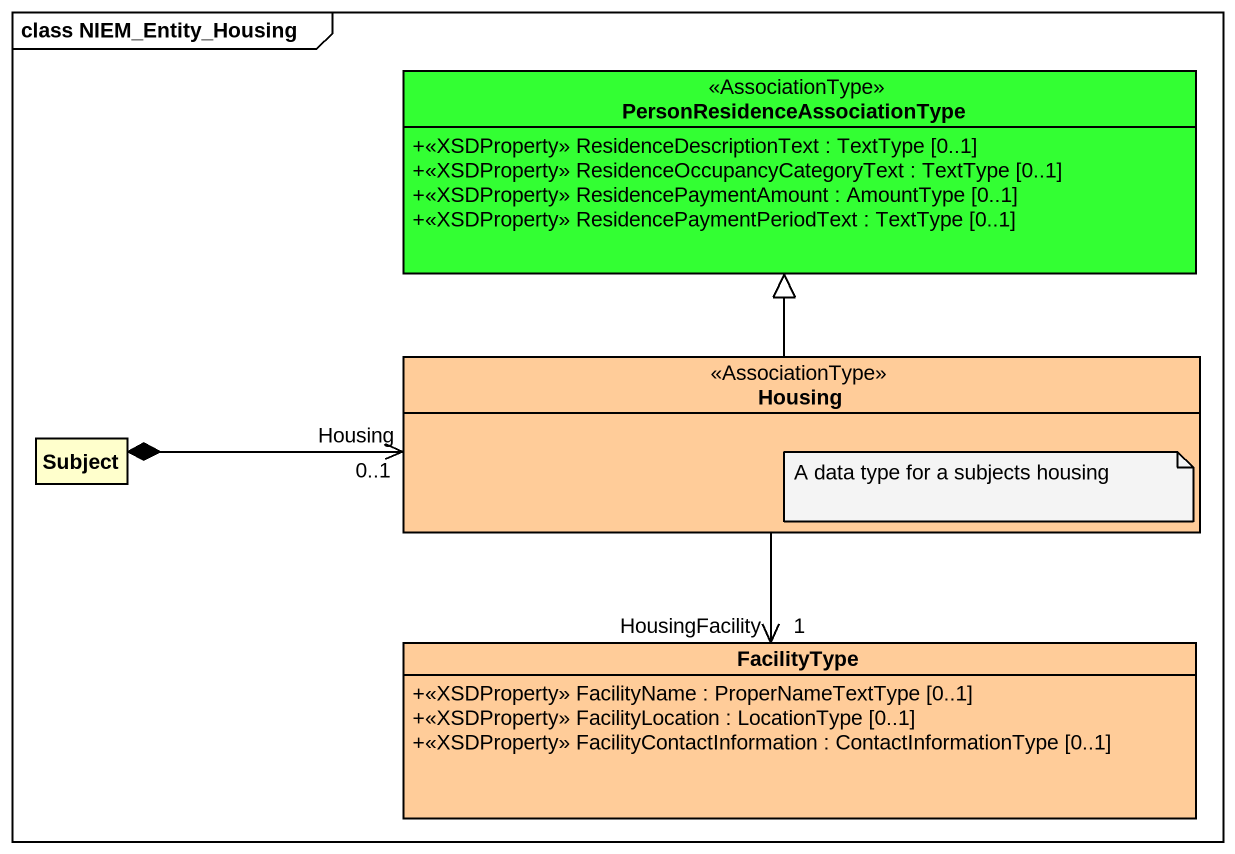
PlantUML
@startuml
mainframe class NIEM_Entity_Housing
hide circle
hide empty members
skinparam classAttributeIconSize 0
class "PersonResidenceAssociationType" as PersonResidenceAssociationTy <<AssociationType>> #33FF33 {
  +<<XSDProperty>> ResidenceDescriptionText : TextType [0..1]
  +<<XSDProperty>> ResidenceOccupancyCategoryText : TextType [0..1]
  +<<XSDProperty>> ResidencePaymentAmount : AmountType [0..1]
  +<<XSDProperty>> ResidencePaymentPeriodText : TextType [0..1]
}
class Housing <<AssociationType>> #FFCC99
class Subject #FFFFCC
class FacilityType #FFCC99 {
  +<<XSDProperty>> FacilityName : ProperNameTextType [0..1]
  +<<XSDProperty>> FacilityLocation : LocationType [0..1]
  +<<XSDProperty>> FacilityContactInformation : ContactInformationType [0..1]
}
Housing -up-|> PersonResidenceAssociationTy
Housing --> "HousingFacility\n1" FacilityType
Subject *-right-> "Housing\n0..1" Housing
note as N1
  A data type for a subjects housing
end note
@enduml
